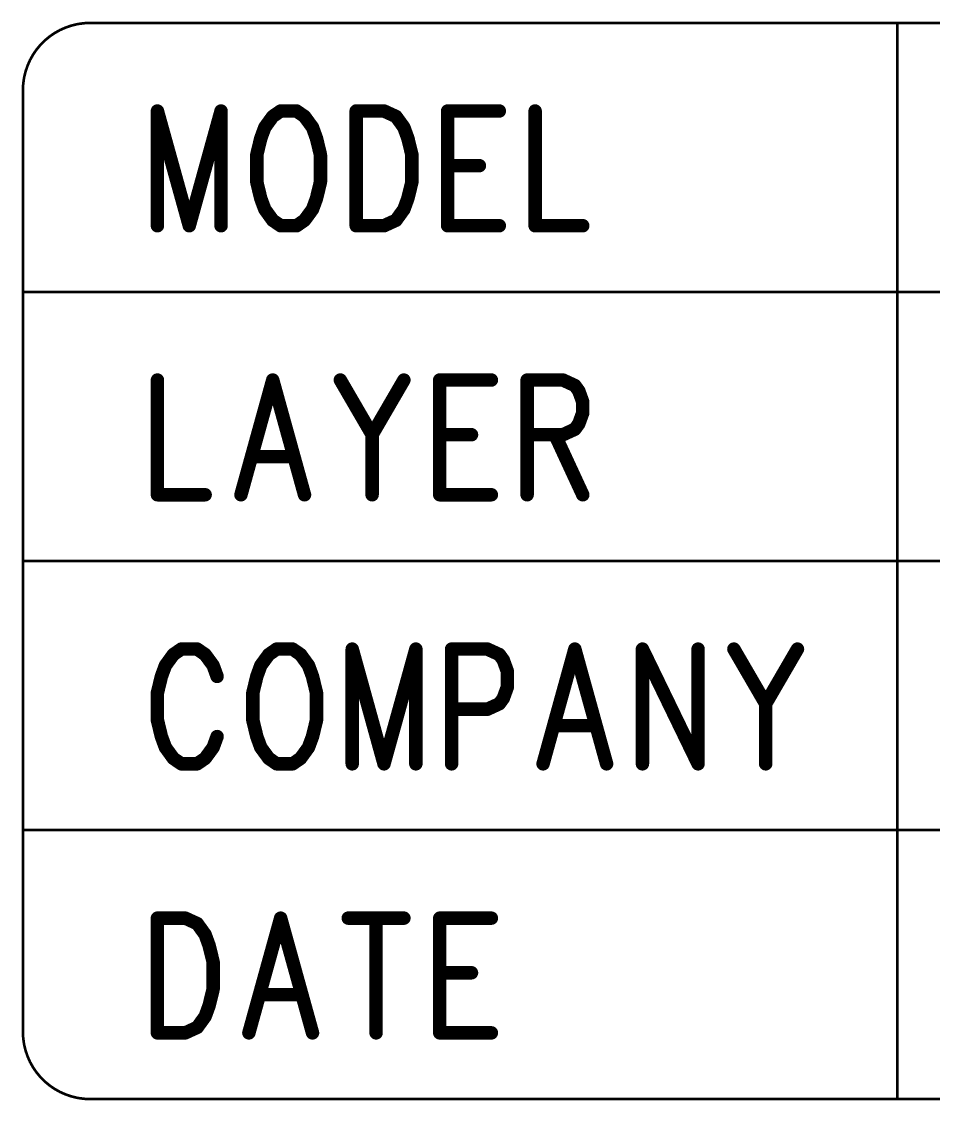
# Model space of a CAD drawing. Extents: x 100 to 128.6, y 94 to 134.1.
# Drawn here: x 99.995 to 103.384, y 93.995 to 98.005 of the extents above; entities that cross this region are included whole.
import ezdxf

# ---------------------------------------------------------------- set-up
doc = ezdxf.new("R2010")
doc.units = 0
doc.layers.get('0').update_dxf_attribs({"linetype": 'CONTINUOUS'})
doc.layers.add('MASK-TOP_PHO', color=10, linetype='CONTINUOUS')
doc.layers.add('SILK-TOP_PHO', color=9, linetype='CONTINUOUS')

# ---------------------------------------------------------------- blocks, each defined once
blk = doc.blocks.new('ROUND_117')
at = {"const_width": 0.02502}
blk.add_lwpolyline([(-0.01251, 0, 1), (0.01251, 0, 1)], format="xyb", close=True, dxfattribs=at)
blk = doc.blocks.new('ROUND_233')
at = {"const_width": 0.004952}
blk.add_lwpolyline([(-0.002476, 0, 1), (0.002476, 0, 1)], format="xyb", close=True, dxfattribs=at)

msp = doc.modelspace()

# ---------------------------------------------------------------- linework, layer by layer
at = {"layer": 'MASK-TOP_PHO', "const_width": 0.009906}
for points in [[(100.24999, 98.000058, 0.4142136), (100.000054, 97.750122)], [(100.000054, 94.250002, 0.4142136), (100.24999, 94.000066)]]:
    msp.add_lwpolyline(points, format="xyb", dxfattribs=at)
at = {"layer": 'MASK-TOP_PHO'}
for points, const_width in [([(121.249948, 98.000058), (100.24999, 98.000058)], 0.009906), ([(103.249984, 98.000058), (103.249984, 94.000066)], 0.009906), ([(100.000054, 97.750122), (100.000054, 94.250002)], 0.009906), ([(100.499926, 97.672652), (100.499926, 97.246186)], 0.050038), ([(100.499926, 97.672652), (100.61829, 97.246186)], 0.050038), ([(100.7364, 97.672652), (100.61829, 97.246186)], 0.050038), ([(100.7364, 97.672652), (100.7364, 97.246186)], 0.050038), ([(100.957888, 97.672652), (100.928424, 97.652332)], 0.050038), ([(101.01707, 97.672652), (100.957888, 97.672652)], 0.050038), ([(101.046534, 97.652332), (101.01707, 97.672652)], 0.050038), ([(101.238558, 97.672652), (101.238558, 97.246186)], 0.050038), ([(101.238558, 97.672652), (101.341936, 97.672652)], 0.050038), ([(101.341936, 97.672652), (101.386386, 97.652332)], 0.050038), ([(101.57841, 97.672652), (101.57841, 97.246186)], 0.050038), ([(101.57841, 97.672652), (101.770434, 97.672652)], 0.050038), ([(101.90353, 97.672652), (101.90353, 97.246186)], 0.050038), ([(100.928424, 97.652332), (100.89896, 97.611692)], 0.050038), ([(101.076252, 97.611692), (101.046534, 97.652332)], 0.050038), ([(101.386386, 97.652332), (101.41585, 97.611692)], 0.050038), ([(100.89896, 97.611692), (100.883974, 97.571052)], 0.050038), ([(101.090984, 97.571052), (101.076252, 97.611692)], 0.050038), ([(101.41585, 97.611692), (101.430582, 97.571052)], 0.050038), ([(100.883974, 97.571052), (100.869242, 97.510092)], 0.050038), ([(101.105716, 97.510092), (101.090984, 97.571052)], 0.050038), ([(101.430582, 97.571052), (101.445568, 97.510092)], 0.050038), ([(100.869242, 97.510092), (100.869242, 97.408492)], 0.050038), ([(101.105716, 97.408492), (101.105716, 97.510092)], 0.050038), ([(101.445568, 97.510092), (101.445568, 97.408492)], 0.050038), ([(101.57841, 97.469452), (101.69652, 97.469452)], 0.050038), ([(100.869242, 97.408492), (100.883974, 97.347532)], 0.050038), ([(101.090984, 97.347532), (101.105716, 97.408492)], 0.050038), ([(101.445568, 97.408492), (101.430582, 97.347532)], 0.050038), ([(100.883974, 97.347532), (100.89896, 97.307146)], 0.050038), ([(101.076252, 97.307146), (101.090984, 97.347532)], 0.050038), ([(101.430582, 97.347532), (101.41585, 97.307146)], 0.050038), ([(100.89896, 97.307146), (100.928424, 97.266506)], 0.050038), ([(101.046534, 97.266506), (101.076252, 97.307146)], 0.050038), ([(101.41585, 97.307146), (101.386386, 97.266506)], 0.050038), ([(100.928424, 97.266506), (100.957888, 97.246186)], 0.050038), ([(101.01707, 97.246186), (101.046534, 97.266506)], 0.050038), ([(101.386386, 97.266506), (101.341936, 97.246186)], 0.050038), ([(100.957888, 97.246186), (101.01707, 97.246186)], 0.050038), ([(101.341936, 97.246186), (101.238558, 97.246186)], 0.050038), ([(101.57841, 97.246186), (101.770434, 97.246186)], 0.050038), ([(101.90353, 97.246186), (102.080568, 97.246186)], 0.050038), ([(115.750086, 97.00006), (100.000054, 97.00006)], 0.009906), ([(100.499926, 96.672654), (100.499926, 96.246188)], 0.050038), ([(100.928424, 96.672654), (100.810314, 96.246188)], 0.050038), ([(100.928424, 96.672654), (101.046534, 96.246188)], 0.050038), ([(101.17963, 96.672654), (101.29774, 96.469454)], 0.050038), ([(101.41585, 96.672654), (101.29774, 96.469454)], 0.050038), ([(101.548946, 96.672654), (101.548946, 96.246188)], 0.050038), ([(101.548946, 96.672654), (101.74097, 96.672654)], 0.050038), ([(101.873812, 96.672654), (101.873812, 96.246188)], 0.050038), ([(101.873812, 96.672654), (102.006908, 96.672654)], 0.050038), ([(102.006908, 96.672654), (102.051104, 96.652334)], 0.050038), ([(102.051104, 96.652334), (102.065836, 96.632014)], 0.050038), ([(102.065836, 96.632014), (102.080568, 96.591374)], 0.050038), ([(102.080568, 96.591374), (102.080568, 96.550734)], 0.050038), ([(102.080568, 96.550734), (102.065836, 96.510094)], 0.050038), ([(102.065836, 96.510094), (102.051104, 96.489774)], 0.050038), ([(101.29774, 96.469454), (101.29774, 96.246188)], 0.050038), ([(101.548946, 96.469454), (101.667056, 96.469454)], 0.050038), ([(102.006908, 96.469454), (101.873812, 96.469454)], 0.050038), ([(101.97719, 96.469454), (102.080568, 96.246188)], 0.050038), ([(102.051104, 96.489774), (102.006908, 96.469454)], 0.050038), ([(100.85451, 96.388174), (101.002338, 96.388174)], 0.050038), ([(100.499926, 96.246188), (100.677218, 96.246188)], 0.050038), ([(101.548946, 96.246188), (101.74097, 96.246188)], 0.050038), ([(115.750086, 96.000062), (100.000054, 96.000062)], 0.009906), ([(100.559108, 95.652336), (100.529644, 95.611696)], 0.050038), ([(100.588572, 95.672656), (100.559108, 95.652336)], 0.050038), ([(100.647754, 95.672656), (100.588572, 95.672656)], 0.050038), ([(100.677218, 95.652336), (100.647754, 95.672656)], 0.050038), ([(100.706936, 95.611696), (100.677218, 95.652336)], 0.050038), ([(100.913692, 95.652336), (100.883974, 95.611696)], 0.050038), ([(100.943156, 95.672656), (100.913692, 95.652336)], 0.050038), ([(101.002338, 95.672656), (100.943156, 95.672656)], 0.050038), ([(101.031802, 95.652336), (101.002338, 95.672656)], 0.050038), ([(101.061266, 95.611696), (101.031802, 95.652336)], 0.050038), ([(101.223826, 95.672656), (101.223826, 95.24619)], 0.050038), ([(101.223826, 95.672656), (101.341936, 95.24619)], 0.050038), ([(101.4603, 95.672656), (101.341936, 95.24619)], 0.050038), ([(101.4603, 95.672656), (101.4603, 95.24619)], 0.050038), ([(101.593142, 95.672656), (101.593142, 95.24619)], 0.050038), ([(101.593142, 95.672656), (101.726238, 95.672656)], 0.050038), ([(101.726238, 95.672656), (101.770434, 95.652336)], 0.050038), ([(101.770434, 95.652336), (101.785166, 95.632016)], 0.050038), ([(102.051104, 95.672656), (101.932994, 95.24619)], 0.050038), ([(102.051104, 95.672656), (102.169214, 95.24619)], 0.050038), ([(102.30231, 95.672656), (102.30231, 95.24619)], 0.050038), ([(102.30231, 95.672656), (102.509066, 95.24619)], 0.050038), ([(102.509066, 95.672656), (102.509066, 95.24619)], 0.050038), ([(102.642162, 95.672656), (102.760272, 95.469456)], 0.050038), ([(102.878382, 95.672656), (102.760272, 95.469456)], 0.050038), ([(100.529644, 95.611696), (100.514658, 95.571056)], 0.050038), ([(100.721668, 95.571056), (100.706936, 95.611696)], 0.050038), ([(100.883974, 95.611696), (100.869242, 95.571056)], 0.050038), ([(101.076252, 95.571056), (101.061266, 95.611696)], 0.050038), ([(101.785166, 95.632016), (101.799898, 95.591376)], 0.050038), ([(100.514658, 95.571056), (100.499926, 95.510096)], 0.050038), ([(100.869242, 95.571056), (100.85451, 95.510096)], 0.050038), ([(101.090984, 95.510096), (101.076252, 95.571056)], 0.050038), ([(101.799898, 95.591376), (101.799898, 95.530416)], 0.050038), ([(100.499926, 95.510096), (100.499926, 95.408496)], 0.050038), ([(100.85451, 95.510096), (100.85451, 95.408496)], 0.050038), ([(101.090984, 95.408496), (101.090984, 95.510096)], 0.050038), ([(101.799898, 95.530416), (101.785166, 95.489776)], 0.050038), ([(101.770434, 95.469456), (101.726238, 95.449136)], 0.050038), ([(101.785166, 95.489776), (101.770434, 95.469456)], 0.050038), ([(102.760272, 95.469456), (102.760272, 95.24619)], 0.050038), ([(101.726238, 95.449136), (101.593142, 95.449136)], 0.050038), ([(100.499926, 95.408496), (100.514658, 95.347536)], 0.050038), ([(100.85451, 95.408496), (100.869242, 95.347536)], 0.050038), ([(101.076252, 95.347536), (101.090984, 95.408496)], 0.050038), ([(101.97719, 95.388176), (102.125018, 95.388176)], 0.050038), ([(100.514658, 95.347536), (100.529644, 95.30715)], 0.050038), ([(100.706936, 95.30715), (100.721668, 95.347536)], 0.050038), ([(100.869242, 95.347536), (100.883974, 95.30715)], 0.050038), ([(101.061266, 95.30715), (101.076252, 95.347536)], 0.050038), ([(100.529644, 95.30715), (100.559108, 95.26651)], 0.050038), ([(100.677218, 95.26651), (100.706936, 95.30715)], 0.050038), ([(100.883974, 95.30715), (100.913692, 95.26651)], 0.050038), ([(101.031802, 95.26651), (101.061266, 95.30715)], 0.050038), ([(100.559108, 95.26651), (100.588572, 95.24619)], 0.050038), ([(100.647754, 95.24619), (100.677218, 95.26651)], 0.050038), ([(100.913692, 95.26651), (100.943156, 95.24619)], 0.050038), ([(101.002338, 95.24619), (101.031802, 95.26651)], 0.050038), ([(100.588572, 95.24619), (100.647754, 95.24619)], 0.050038), ([(100.943156, 95.24619), (101.002338, 95.24619)], 0.050038), ([(115.750086, 95.000064), (100.000054, 95.000064)], 0.009906), ([(100.499926, 94.672658), (100.499926, 94.246192)], 0.050038), ([(100.499926, 94.672658), (100.603304, 94.672658)], 0.050038), ([(100.603304, 94.672658), (100.647754, 94.652338)], 0.050038), ([(100.647754, 94.652338), (100.677218, 94.611698)], 0.050038), ([(100.957888, 94.672658), (100.839778, 94.246192)], 0.050038), ([(100.957888, 94.672658), (101.076252, 94.246192)], 0.050038), ([(101.209094, 94.672658), (101.41585, 94.672658)], 0.050038), ([(101.312472, 94.672658), (101.312472, 94.246192)], 0.050038), ([(101.548946, 94.672658), (101.548946, 94.246192)], 0.050038), ([(101.548946, 94.672658), (101.74097, 94.672658)], 0.050038), ([(100.677218, 94.611698), (100.69195, 94.571058)], 0.050038), ([(100.69195, 94.571058), (100.706936, 94.510098)], 0.050038), ([(100.706936, 94.510098), (100.706936, 94.408498)], 0.050038), ([(101.548946, 94.469458), (101.667056, 94.469458)], 0.050038), ([(100.706936, 94.408498), (100.69195, 94.347538)], 0.050038), ([(100.883974, 94.388178), (101.031802, 94.388178)], 0.050038), ([(100.69195, 94.347538), (100.677218, 94.307152)], 0.050038), ([(100.677218, 94.307152), (100.647754, 94.266512)], 0.050038), ([(100.647754, 94.266512), (100.603304, 94.246192)], 0.050038), ([(100.603304, 94.246192), (100.499926, 94.246192)], 0.050038), ([(101.548946, 94.246192), (101.74097, 94.246192)], 0.050038), ([(100.24999, 94.000066), (121.249948, 94.000066)], 0.009906)]:
    msp.add_lwpolyline(points, dxfattribs=dict(at, const_width=const_width))
at = {"layer": 'SILK-TOP_PHO', "const_width": 0.009906}
for points in [[(100.24999, 98.000058, 0.4142136), (100.000054, 97.750122)], [(100.000054, 94.250002, 0.4142136), (100.24999, 94.000066)]]:
    msp.add_lwpolyline(points, format="xyb", dxfattribs=at)
at = {"layer": 'SILK-TOP_PHO'}
for points, const_width in [([(121.249948, 98.000058), (100.24999, 98.000058)], 0.009906), ([(103.249984, 98.000058), (103.249984, 94.000066)], 0.009906), ([(100.000054, 97.750122), (100.000054, 94.250002)], 0.009906), ([(100.499926, 97.672652), (100.499926, 97.246186)], 0.050038), ([(100.499926, 97.672652), (100.61829, 97.246186)], 0.050038), ([(100.7364, 97.672652), (100.61829, 97.246186)], 0.050038), ([(100.7364, 97.672652), (100.7364, 97.246186)], 0.050038), ([(100.957888, 97.672652), (100.928424, 97.652332)], 0.050038), ([(101.01707, 97.672652), (100.957888, 97.672652)], 0.050038), ([(101.046534, 97.652332), (101.01707, 97.672652)], 0.050038), ([(101.238558, 97.672652), (101.238558, 97.246186)], 0.050038), ([(101.238558, 97.672652), (101.341936, 97.672652)], 0.050038), ([(101.341936, 97.672652), (101.386386, 97.652332)], 0.050038), ([(101.57841, 97.672652), (101.57841, 97.246186)], 0.050038), ([(101.57841, 97.672652), (101.770434, 97.672652)], 0.050038), ([(101.90353, 97.672652), (101.90353, 97.246186)], 0.050038), ([(100.928424, 97.652332), (100.89896, 97.611692)], 0.050038), ([(101.076252, 97.611692), (101.046534, 97.652332)], 0.050038), ([(101.386386, 97.652332), (101.41585, 97.611692)], 0.050038), ([(100.89896, 97.611692), (100.883974, 97.571052)], 0.050038), ([(101.090984, 97.571052), (101.076252, 97.611692)], 0.050038), ([(101.41585, 97.611692), (101.430582, 97.571052)], 0.050038), ([(100.883974, 97.571052), (100.869242, 97.510092)], 0.050038), ([(101.105716, 97.510092), (101.090984, 97.571052)], 0.050038), ([(101.430582, 97.571052), (101.445568, 97.510092)], 0.050038), ([(100.869242, 97.510092), (100.869242, 97.408492)], 0.050038), ([(101.105716, 97.408492), (101.105716, 97.510092)], 0.050038), ([(101.445568, 97.510092), (101.445568, 97.408492)], 0.050038), ([(101.57841, 97.469452), (101.69652, 97.469452)], 0.050038), ([(100.869242, 97.408492), (100.883974, 97.347532)], 0.050038), ([(101.090984, 97.347532), (101.105716, 97.408492)], 0.050038), ([(101.445568, 97.408492), (101.430582, 97.347532)], 0.050038), ([(100.883974, 97.347532), (100.89896, 97.307146)], 0.050038), ([(101.076252, 97.307146), (101.090984, 97.347532)], 0.050038), ([(101.430582, 97.347532), (101.41585, 97.307146)], 0.050038), ([(100.89896, 97.307146), (100.928424, 97.266506)], 0.050038), ([(101.046534, 97.266506), (101.076252, 97.307146)], 0.050038), ([(101.41585, 97.307146), (101.386386, 97.266506)], 0.050038), ([(100.928424, 97.266506), (100.957888, 97.246186)], 0.050038), ([(101.01707, 97.246186), (101.046534, 97.266506)], 0.050038), ([(101.386386, 97.266506), (101.341936, 97.246186)], 0.050038), ([(100.957888, 97.246186), (101.01707, 97.246186)], 0.050038), ([(101.341936, 97.246186), (101.238558, 97.246186)], 0.050038), ([(101.57841, 97.246186), (101.770434, 97.246186)], 0.050038), ([(101.90353, 97.246186), (102.080568, 97.246186)], 0.050038), ([(115.750086, 97.00006), (100.000054, 97.00006)], 0.009906), ([(100.499926, 96.672654), (100.499926, 96.246188)], 0.050038), ([(100.928424, 96.672654), (100.810314, 96.246188)], 0.050038), ([(100.928424, 96.672654), (101.046534, 96.246188)], 0.050038), ([(101.17963, 96.672654), (101.29774, 96.469454)], 0.050038), ([(101.41585, 96.672654), (101.29774, 96.469454)], 0.050038), ([(101.548946, 96.672654), (101.548946, 96.246188)], 0.050038), ([(101.548946, 96.672654), (101.74097, 96.672654)], 0.050038), ([(101.873812, 96.672654), (101.873812, 96.246188)], 0.050038), ([(101.873812, 96.672654), (102.006908, 96.672654)], 0.050038), ([(102.006908, 96.672654), (102.051104, 96.652334)], 0.050038), ([(102.051104, 96.652334), (102.065836, 96.632014)], 0.050038), ([(102.065836, 96.632014), (102.080568, 96.591374)], 0.050038), ([(102.080568, 96.591374), (102.080568, 96.550734)], 0.050038), ([(102.080568, 96.550734), (102.065836, 96.510094)], 0.050038), ([(102.065836, 96.510094), (102.051104, 96.489774)], 0.050038), ([(101.29774, 96.469454), (101.29774, 96.246188)], 0.050038), ([(101.548946, 96.469454), (101.667056, 96.469454)], 0.050038), ([(102.006908, 96.469454), (101.873812, 96.469454)], 0.050038), ([(101.97719, 96.469454), (102.080568, 96.246188)], 0.050038), ([(102.051104, 96.489774), (102.006908, 96.469454)], 0.050038), ([(100.85451, 96.388174), (101.002338, 96.388174)], 0.050038), ([(100.499926, 96.246188), (100.677218, 96.246188)], 0.050038), ([(101.548946, 96.246188), (101.74097, 96.246188)], 0.050038), ([(115.750086, 96.000062), (100.000054, 96.000062)], 0.009906), ([(100.559108, 95.652336), (100.529644, 95.611696)], 0.050038), ([(100.588572, 95.672656), (100.559108, 95.652336)], 0.050038), ([(100.647754, 95.672656), (100.588572, 95.672656)], 0.050038), ([(100.677218, 95.652336), (100.647754, 95.672656)], 0.050038), ([(100.706936, 95.611696), (100.677218, 95.652336)], 0.050038), ([(100.913692, 95.652336), (100.883974, 95.611696)], 0.050038), ([(100.943156, 95.672656), (100.913692, 95.652336)], 0.050038), ([(101.002338, 95.672656), (100.943156, 95.672656)], 0.050038), ([(101.031802, 95.652336), (101.002338, 95.672656)], 0.050038), ([(101.061266, 95.611696), (101.031802, 95.652336)], 0.050038), ([(101.223826, 95.672656), (101.223826, 95.24619)], 0.050038), ([(101.223826, 95.672656), (101.341936, 95.24619)], 0.050038), ([(101.4603, 95.672656), (101.341936, 95.24619)], 0.050038), ([(101.4603, 95.672656), (101.4603, 95.24619)], 0.050038), ([(101.593142, 95.672656), (101.593142, 95.24619)], 0.050038), ([(101.593142, 95.672656), (101.726238, 95.672656)], 0.050038), ([(101.726238, 95.672656), (101.770434, 95.652336)], 0.050038), ([(101.770434, 95.652336), (101.785166, 95.632016)], 0.050038), ([(102.051104, 95.672656), (101.932994, 95.24619)], 0.050038), ([(102.051104, 95.672656), (102.169214, 95.24619)], 0.050038), ([(102.30231, 95.672656), (102.30231, 95.24619)], 0.050038), ([(102.30231, 95.672656), (102.509066, 95.24619)], 0.050038), ([(102.509066, 95.672656), (102.509066, 95.24619)], 0.050038), ([(102.642162, 95.672656), (102.760272, 95.469456)], 0.050038), ([(102.878382, 95.672656), (102.760272, 95.469456)], 0.050038), ([(100.529644, 95.611696), (100.514658, 95.571056)], 0.050038), ([(100.721668, 95.571056), (100.706936, 95.611696)], 0.050038), ([(100.883974, 95.611696), (100.869242, 95.571056)], 0.050038), ([(101.076252, 95.571056), (101.061266, 95.611696)], 0.050038), ([(101.785166, 95.632016), (101.799898, 95.591376)], 0.050038), ([(100.514658, 95.571056), (100.499926, 95.510096)], 0.050038), ([(100.869242, 95.571056), (100.85451, 95.510096)], 0.050038), ([(101.090984, 95.510096), (101.076252, 95.571056)], 0.050038), ([(101.799898, 95.591376), (101.799898, 95.530416)], 0.050038), ([(100.499926, 95.510096), (100.499926, 95.408496)], 0.050038), ([(100.85451, 95.510096), (100.85451, 95.408496)], 0.050038), ([(101.090984, 95.408496), (101.090984, 95.510096)], 0.050038), ([(101.799898, 95.530416), (101.785166, 95.489776)], 0.050038), ([(101.770434, 95.469456), (101.726238, 95.449136)], 0.050038), ([(101.785166, 95.489776), (101.770434, 95.469456)], 0.050038), ([(102.760272, 95.469456), (102.760272, 95.24619)], 0.050038), ([(101.726238, 95.449136), (101.593142, 95.449136)], 0.050038), ([(100.499926, 95.408496), (100.514658, 95.347536)], 0.050038), ([(100.85451, 95.408496), (100.869242, 95.347536)], 0.050038), ([(101.076252, 95.347536), (101.090984, 95.408496)], 0.050038), ([(101.97719, 95.388176), (102.125018, 95.388176)], 0.050038), ([(100.514658, 95.347536), (100.529644, 95.30715)], 0.050038), ([(100.706936, 95.30715), (100.721668, 95.347536)], 0.050038), ([(100.869242, 95.347536), (100.883974, 95.30715)], 0.050038), ([(101.061266, 95.30715), (101.076252, 95.347536)], 0.050038), ([(100.529644, 95.30715), (100.559108, 95.26651)], 0.050038), ([(100.677218, 95.26651), (100.706936, 95.30715)], 0.050038), ([(100.883974, 95.30715), (100.913692, 95.26651)], 0.050038), ([(101.031802, 95.26651), (101.061266, 95.30715)], 0.050038), ([(100.559108, 95.26651), (100.588572, 95.24619)], 0.050038), ([(100.647754, 95.24619), (100.677218, 95.26651)], 0.050038), ([(100.913692, 95.26651), (100.943156, 95.24619)], 0.050038), ([(101.002338, 95.24619), (101.031802, 95.26651)], 0.050038), ([(100.588572, 95.24619), (100.647754, 95.24619)], 0.050038), ([(100.943156, 95.24619), (101.002338, 95.24619)], 0.050038), ([(115.750086, 95.000064), (100.000054, 95.000064)], 0.009906), ([(100.499926, 94.672658), (100.499926, 94.246192)], 0.050038), ([(100.499926, 94.672658), (100.603304, 94.672658)], 0.050038), ([(100.603304, 94.672658), (100.647754, 94.652338)], 0.050038), ([(100.647754, 94.652338), (100.677218, 94.611698)], 0.050038), ([(100.957888, 94.672658), (100.839778, 94.246192)], 0.050038), ([(100.957888, 94.672658), (101.076252, 94.246192)], 0.050038), ([(101.209094, 94.672658), (101.41585, 94.672658)], 0.050038), ([(101.312472, 94.672658), (101.312472, 94.246192)], 0.050038), ([(101.548946, 94.672658), (101.548946, 94.246192)], 0.050038), ([(101.548946, 94.672658), (101.74097, 94.672658)], 0.050038), ([(100.677218, 94.611698), (100.69195, 94.571058)], 0.050038), ([(100.69195, 94.571058), (100.706936, 94.510098)], 0.050038), ([(100.706936, 94.510098), (100.706936, 94.408498)], 0.050038), ([(101.548946, 94.469458), (101.667056, 94.469458)], 0.050038), ([(100.706936, 94.408498), (100.69195, 94.347538)], 0.050038), ([(100.883974, 94.388178), (101.031802, 94.388178)], 0.050038), ([(100.69195, 94.347538), (100.677218, 94.307152)], 0.050038), ([(100.677218, 94.307152), (100.647754, 94.266512)], 0.050038), ([(100.647754, 94.266512), (100.603304, 94.246192)], 0.050038), ([(100.603304, 94.246192), (100.499926, 94.246192)], 0.050038), ([(101.548946, 94.246192), (101.74097, 94.246192)], 0.050038), ([(100.24999, 94.000066), (121.249948, 94.000066)], 0.009906)]:
    msp.add_lwpolyline(points, dxfattribs=dict(at, const_width=const_width))

# ---------------------------------------------------------------- block references
at = {"layer": 'MASK-TOP_PHO'}
for name, p in [('ROUND_233', (100.24999, 98.000058)), ('ROUND_233', (100.24999, 98.000058)), ('ROUND_233', (103.249984, 98.000058)), ('ROUND_233', (100.000054, 97.750122)), ('ROUND_233', (100.000054, 97.750122)), ('ROUND_117', (100.499926, 97.672652)), ('ROUND_117', (100.499926, 97.672652)), ('ROUND_117', (100.7364, 97.672652)), ('ROUND_117', (100.7364, 97.672652)), ('ROUND_117', (100.957888, 97.672652)), ('ROUND_117', (100.957888, 97.672652)), ('ROUND_117', (101.01707, 97.672652)), ('ROUND_117', (101.238558, 97.672652)), ('ROUND_117', (101.238558, 97.672652)), ('ROUND_117', (101.341936, 97.672652)), ('ROUND_117', (101.57841, 97.672652)), ('ROUND_117', (101.57841, 97.672652)), ('ROUND_117', (101.770434, 97.672652)), ('ROUND_117', (101.90353, 97.672652)), ('ROUND_117', (100.928424, 97.652332)), ('ROUND_117', (101.046534, 97.652332)), ('ROUND_117', (101.386386, 97.652332)), ('ROUND_117', (100.89896, 97.611692)), ('ROUND_117', (101.076252, 97.611692)), ('ROUND_117', (101.41585, 97.611692)), ('ROUND_117', (100.883974, 97.571052)), ('ROUND_117', (101.090984, 97.571052)), ('ROUND_117', (101.430582, 97.571052)), ('ROUND_117', (100.869242, 97.510092)), ('ROUND_117', (101.105716, 97.510092)), ('ROUND_117', (101.445568, 97.510092)), ('ROUND_117', (101.57841, 97.469452)), ('ROUND_117', (101.69652, 97.469452)), ('ROUND_117', (100.869242, 97.408492)), ('ROUND_117', (101.105716, 97.408492)), ('ROUND_117', (101.445568, 97.408492)), ('ROUND_117', (100.883974, 97.347532)), ('ROUND_117', (101.090984, 97.347532)), ('ROUND_117', (101.430582, 97.347532)), ('ROUND_117', (100.89896, 97.307146)), ('ROUND_117', (101.076252, 97.307146)), ('ROUND_117', (101.41585, 97.307146)), ('ROUND_117', (100.928424, 97.266506)), ('ROUND_117', (101.046534, 97.266506)), ('ROUND_117', (101.386386, 97.266506)), ('ROUND_117', (100.499926, 97.246186)), ('ROUND_117', (100.61829, 97.246186)), ('ROUND_117', (100.61829, 97.246186)), ('ROUND_117', (100.7364, 97.246186)), ('ROUND_117', (100.957888, 97.246186)), ('ROUND_117', (101.01707, 97.246186)), ('ROUND_117', (101.238558, 97.246186)), ('ROUND_117', (101.238558, 97.246186)), ('ROUND_117', (101.341936, 97.246186)), ('ROUND_117', (101.57841, 97.246186)), ('ROUND_117', (101.57841, 97.246186)), ('ROUND_117', (101.770434, 97.246186)), ('ROUND_117', (101.90353, 97.246186)), ('ROUND_117', (102.080568, 97.246186)), ('ROUND_233', (100.000054, 97.00006)), ('ROUND_117', (100.499926, 96.672654)), ('ROUND_117', (100.928424, 96.672654)), ('ROUND_117', (100.928424, 96.672654)), ('ROUND_117', (101.17963, 96.672654)), ('ROUND_117', (101.41585, 96.672654)), ('ROUND_117', (101.548946, 96.672654)), ('ROUND_117', (101.548946, 96.672654)), ('ROUND_117', (101.74097, 96.672654)), ('ROUND_117', (101.873812, 96.672654)), ('ROUND_117', (101.873812, 96.672654)), ('ROUND_117', (102.006908, 96.672654)), ('ROUND_117', (102.051104, 96.652334)), ('ROUND_117', (102.065836, 96.632014)), ('ROUND_117', (102.080568, 96.591374)), ('ROUND_117', (102.080568, 96.550734)), ('ROUND_117', (102.065836, 96.510094)), ('ROUND_117', (101.29774, 96.469454)), ('ROUND_117', (101.29774, 96.469454)), ('ROUND_117', (101.548946, 96.469454)), ('ROUND_117', (101.667056, 96.469454)), ('ROUND_117', (101.873812, 96.469454)), ('ROUND_117', (101.97719, 96.469454)), ('ROUND_117', (102.006908, 96.469454)), ('ROUND_117', (102.051104, 96.489774)), ('ROUND_117', (100.85451, 96.388174)), ('ROUND_117', (101.002338, 96.388174)), ('ROUND_117', (100.499926, 96.246188)), ('ROUND_117', (100.677218, 96.246188)), ('ROUND_117', (100.810314, 96.246188)), ('ROUND_117', (101.046534, 96.246188)), ('ROUND_117', (101.29774, 96.246188)), ('ROUND_117', (101.548946, 96.246188)), ('ROUND_117', (101.548946, 96.246188)), ('ROUND_117', (101.74097, 96.246188)), ('ROUND_117', (101.873812, 96.246188)), ('ROUND_117', (102.080568, 96.246188)), ('ROUND_233', (100.000054, 96.000062)), ('ROUND_117', (100.559108, 95.652336)), ('ROUND_117', (100.588572, 95.672656)), ('ROUND_117', (100.647754, 95.672656)), ('ROUND_117', (100.677218, 95.652336)), ('ROUND_117', (100.913692, 95.652336)), ('ROUND_117', (100.943156, 95.672656)), ('ROUND_117', (100.943156, 95.672656)), ('ROUND_117', (101.002338, 95.672656)), ('ROUND_117', (101.031802, 95.652336)), ('ROUND_117', (101.223826, 95.672656)), ('ROUND_117', (101.223826, 95.672656)), ('ROUND_117', (101.4603, 95.672656)), ('ROUND_117', (101.4603, 95.672656)), ('ROUND_117', (101.593142, 95.672656)), ('ROUND_117', (101.593142, 95.672656)), ('ROUND_117', (101.726238, 95.672656)), ('ROUND_117', (101.770434, 95.652336)), ('ROUND_117', (102.051104, 95.672656)), ('ROUND_117', (102.051104, 95.672656)), ('ROUND_117', (102.30231, 95.672656)), ('ROUND_117', (102.30231, 95.672656)), ('ROUND_117', (102.509066, 95.672656)), ('ROUND_117', (102.642162, 95.672656)), ('ROUND_117', (102.878382, 95.672656)), ('ROUND_117', (100.529644, 95.611696)), ('ROUND_117', (100.706936, 95.611696)), ('ROUND_117', (100.883974, 95.611696)), ('ROUND_117', (101.061266, 95.611696)), ('ROUND_117', (101.785166, 95.632016)), ('ROUND_117', (100.514658, 95.571056)), ('ROUND_117', (100.721668, 95.571056)), ('ROUND_117', (100.869242, 95.571056)), ('ROUND_117', (101.076252, 95.571056)), ('ROUND_117', (101.799898, 95.591376)), ('ROUND_117', (100.499926, 95.510096)), ('ROUND_117', (100.85451, 95.510096)), ('ROUND_117', (101.090984, 95.510096)), ('ROUND_117', (101.799898, 95.530416)), ('ROUND_117', (101.770434, 95.469456)), ('ROUND_117', (101.785166, 95.489776)), ('ROUND_117', (102.760272, 95.469456)), ('ROUND_117', (102.760272, 95.469456)), ('ROUND_117', (101.593142, 95.449136)), ('ROUND_117', (101.726238, 95.449136)), ('ROUND_117', (100.499926, 95.408496)), ('ROUND_117', (100.85451, 95.408496)), ('ROUND_117', (101.090984, 95.408496)), ('ROUND_117', (101.97719, 95.388176)), ('ROUND_117', (102.125018, 95.388176)), ('ROUND_117', (100.514658, 95.347536)), ('ROUND_117', (100.721668, 95.347536)), ('ROUND_117', (100.869242, 95.347536)), ('ROUND_117', (101.076252, 95.347536)), ('ROUND_117', (100.529644, 95.30715)), ('ROUND_117', (100.706936, 95.30715)), ('ROUND_117', (100.883974, 95.30715)), ('ROUND_117', (101.061266, 95.30715)), ('ROUND_117', (100.559108, 95.26651)), ('ROUND_117', (100.677218, 95.26651)), ('ROUND_117', (100.913692, 95.26651)), ('ROUND_117', (101.031802, 95.26651)), ('ROUND_117', (100.588572, 95.24619)), ('ROUND_117', (100.647754, 95.24619)), ('ROUND_117', (100.943156, 95.24619)), ('ROUND_117', (101.002338, 95.24619)), ('ROUND_117', (101.223826, 95.24619)), ('ROUND_117', (101.341936, 95.24619)), ('ROUND_117', (101.341936, 95.24619)), ('ROUND_117', (101.4603, 95.24619)), ('ROUND_117', (101.593142, 95.24619)), ('ROUND_117', (101.932994, 95.24619)), ('ROUND_117', (102.169214, 95.24619)), ('ROUND_117', (102.30231, 95.24619)), ('ROUND_117', (102.509066, 95.24619)), ('ROUND_117', (102.509066, 95.24619)), ('ROUND_117', (102.760272, 95.24619)), ('ROUND_233', (100.000054, 95.000064)), ('ROUND_117', (100.499926, 94.672658)), ('ROUND_117', (100.499926, 94.672658)), ('ROUND_117', (100.603304, 94.672658)), ('ROUND_117', (100.647754, 94.652338)), ('ROUND_117', (100.957888, 94.672658)), ('ROUND_117', (100.957888, 94.672658)), ('ROUND_117', (101.209094, 94.672658)), ('ROUND_117', (101.312472, 94.672658)), ('ROUND_117', (101.41585, 94.672658)), ('ROUND_117', (101.548946, 94.672658)), ('ROUND_117', (101.548946, 94.672658)), ('ROUND_117', (101.74097, 94.672658)), ('ROUND_117', (100.677218, 94.611698)), ('ROUND_117', (100.69195, 94.571058)), ('ROUND_117', (100.706936, 94.510098)), ('ROUND_117', (101.548946, 94.469458)), ('ROUND_117', (101.667056, 94.469458)), ('ROUND_117', (100.706936, 94.408498)), ('ROUND_117', (100.883974, 94.388178)), ('ROUND_117', (101.031802, 94.388178)), ('ROUND_117', (100.69195, 94.347538)), ('ROUND_117', (100.677218, 94.307152)), ('ROUND_117', (100.647754, 94.266512)), ('ROUND_233', (100.000054, 94.250002)), ('ROUND_233', (100.000054, 94.250002)), ('ROUND_117', (100.499926, 94.246192)), ('ROUND_117', (100.499926, 94.246192)), ('ROUND_117', (100.603304, 94.246192)), ('ROUND_117', (100.839778, 94.246192)), ('ROUND_117', (101.076252, 94.246192)), ('ROUND_117', (101.312472, 94.246192)), ('ROUND_117', (101.548946, 94.246192)), ('ROUND_117', (101.548946, 94.246192)), ('ROUND_117', (101.74097, 94.246192)), ('ROUND_233', (100.24999, 94.000066)), ('ROUND_233', (100.24999, 94.000066)), ('ROUND_233', (103.249984, 94.000066))]:
    msp.add_blockref(name, p, dxfattribs=at)
at = {"layer": 'SILK-TOP_PHO'}
for name, p in [('ROUND_233', (100.24999, 98.000058)), ('ROUND_233', (100.24999, 98.000058)), ('ROUND_233', (103.249984, 98.000058)), ('ROUND_233', (100.000054, 97.750122)), ('ROUND_233', (100.000054, 97.750122)), ('ROUND_117', (100.499926, 97.672652)), ('ROUND_117', (100.499926, 97.672652)), ('ROUND_117', (100.7364, 97.672652)), ('ROUND_117', (100.7364, 97.672652)), ('ROUND_117', (100.957888, 97.672652)), ('ROUND_117', (100.957888, 97.672652)), ('ROUND_117', (101.01707, 97.672652)), ('ROUND_117', (101.238558, 97.672652)), ('ROUND_117', (101.238558, 97.672652)), ('ROUND_117', (101.341936, 97.672652)), ('ROUND_117', (101.57841, 97.672652)), ('ROUND_117', (101.57841, 97.672652)), ('ROUND_117', (101.770434, 97.672652)), ('ROUND_117', (101.90353, 97.672652)), ('ROUND_117', (100.928424, 97.652332)), ('ROUND_117', (101.046534, 97.652332)), ('ROUND_117', (101.386386, 97.652332)), ('ROUND_117', (100.89896, 97.611692)), ('ROUND_117', (101.076252, 97.611692)), ('ROUND_117', (101.41585, 97.611692)), ('ROUND_117', (100.883974, 97.571052)), ('ROUND_117', (101.090984, 97.571052)), ('ROUND_117', (101.430582, 97.571052)), ('ROUND_117', (100.869242, 97.510092)), ('ROUND_117', (101.105716, 97.510092)), ('ROUND_117', (101.445568, 97.510092)), ('ROUND_117', (101.57841, 97.469452)), ('ROUND_117', (101.69652, 97.469452)), ('ROUND_117', (100.869242, 97.408492)), ('ROUND_117', (101.105716, 97.408492)), ('ROUND_117', (101.445568, 97.408492)), ('ROUND_117', (100.883974, 97.347532)), ('ROUND_117', (101.090984, 97.347532)), ('ROUND_117', (101.430582, 97.347532)), ('ROUND_117', (100.89896, 97.307146)), ('ROUND_117', (101.076252, 97.307146)), ('ROUND_117', (101.41585, 97.307146)), ('ROUND_117', (100.928424, 97.266506)), ('ROUND_117', (101.046534, 97.266506)), ('ROUND_117', (101.386386, 97.266506)), ('ROUND_117', (100.499926, 97.246186)), ('ROUND_117', (100.61829, 97.246186)), ('ROUND_117', (100.61829, 97.246186)), ('ROUND_117', (100.7364, 97.246186)), ('ROUND_117', (100.957888, 97.246186)), ('ROUND_117', (101.01707, 97.246186)), ('ROUND_117', (101.238558, 97.246186)), ('ROUND_117', (101.238558, 97.246186)), ('ROUND_117', (101.341936, 97.246186)), ('ROUND_117', (101.57841, 97.246186)), ('ROUND_117', (101.57841, 97.246186)), ('ROUND_117', (101.770434, 97.246186)), ('ROUND_117', (101.90353, 97.246186)), ('ROUND_117', (102.080568, 97.246186)), ('ROUND_233', (100.000054, 97.00006)), ('ROUND_117', (100.499926, 96.672654)), ('ROUND_117', (100.928424, 96.672654)), ('ROUND_117', (100.928424, 96.672654)), ('ROUND_117', (101.17963, 96.672654)), ('ROUND_117', (101.41585, 96.672654)), ('ROUND_117', (101.548946, 96.672654)), ('ROUND_117', (101.548946, 96.672654)), ('ROUND_117', (101.74097, 96.672654)), ('ROUND_117', (101.873812, 96.672654)), ('ROUND_117', (101.873812, 96.672654)), ('ROUND_117', (102.006908, 96.672654)), ('ROUND_117', (102.051104, 96.652334)), ('ROUND_117', (102.065836, 96.632014)), ('ROUND_117', (102.080568, 96.591374)), ('ROUND_117', (102.080568, 96.550734)), ('ROUND_117', (102.065836, 96.510094)), ('ROUND_117', (101.29774, 96.469454)), ('ROUND_117', (101.29774, 96.469454)), ('ROUND_117', (101.548946, 96.469454)), ('ROUND_117', (101.667056, 96.469454)), ('ROUND_117', (101.873812, 96.469454)), ('ROUND_117', (101.97719, 96.469454)), ('ROUND_117', (102.006908, 96.469454)), ('ROUND_117', (102.051104, 96.489774)), ('ROUND_117', (100.85451, 96.388174)), ('ROUND_117', (101.002338, 96.388174)), ('ROUND_117', (100.499926, 96.246188)), ('ROUND_117', (100.677218, 96.246188)), ('ROUND_117', (100.810314, 96.246188)), ('ROUND_117', (101.046534, 96.246188)), ('ROUND_117', (101.29774, 96.246188)), ('ROUND_117', (101.548946, 96.246188)), ('ROUND_117', (101.548946, 96.246188)), ('ROUND_117', (101.74097, 96.246188)), ('ROUND_117', (101.873812, 96.246188)), ('ROUND_117', (102.080568, 96.246188)), ('ROUND_233', (100.000054, 96.000062)), ('ROUND_117', (100.559108, 95.652336)), ('ROUND_117', (100.588572, 95.672656)), ('ROUND_117', (100.647754, 95.672656)), ('ROUND_117', (100.677218, 95.652336)), ('ROUND_117', (100.913692, 95.652336)), ('ROUND_117', (100.943156, 95.672656)), ('ROUND_117', (100.943156, 95.672656)), ('ROUND_117', (101.002338, 95.672656)), ('ROUND_117', (101.031802, 95.652336)), ('ROUND_117', (101.223826, 95.672656)), ('ROUND_117', (101.223826, 95.672656)), ('ROUND_117', (101.4603, 95.672656)), ('ROUND_117', (101.4603, 95.672656)), ('ROUND_117', (101.593142, 95.672656)), ('ROUND_117', (101.593142, 95.672656)), ('ROUND_117', (101.726238, 95.672656)), ('ROUND_117', (101.770434, 95.652336)), ('ROUND_117', (102.051104, 95.672656)), ('ROUND_117', (102.051104, 95.672656)), ('ROUND_117', (102.30231, 95.672656)), ('ROUND_117', (102.30231, 95.672656)), ('ROUND_117', (102.509066, 95.672656)), ('ROUND_117', (102.642162, 95.672656)), ('ROUND_117', (102.878382, 95.672656)), ('ROUND_117', (100.529644, 95.611696)), ('ROUND_117', (100.706936, 95.611696)), ('ROUND_117', (100.883974, 95.611696)), ('ROUND_117', (101.061266, 95.611696)), ('ROUND_117', (101.785166, 95.632016)), ('ROUND_117', (100.514658, 95.571056)), ('ROUND_117', (100.721668, 95.571056)), ('ROUND_117', (100.869242, 95.571056)), ('ROUND_117', (101.076252, 95.571056)), ('ROUND_117', (101.799898, 95.591376)), ('ROUND_117', (100.499926, 95.510096)), ('ROUND_117', (100.85451, 95.510096)), ('ROUND_117', (101.090984, 95.510096)), ('ROUND_117', (101.799898, 95.530416)), ('ROUND_117', (101.770434, 95.469456)), ('ROUND_117', (101.785166, 95.489776)), ('ROUND_117', (102.760272, 95.469456)), ('ROUND_117', (102.760272, 95.469456)), ('ROUND_117', (101.593142, 95.449136)), ('ROUND_117', (101.726238, 95.449136)), ('ROUND_117', (100.499926, 95.408496)), ('ROUND_117', (100.85451, 95.408496)), ('ROUND_117', (101.090984, 95.408496)), ('ROUND_117', (101.97719, 95.388176)), ('ROUND_117', (102.125018, 95.388176)), ('ROUND_117', (100.514658, 95.347536)), ('ROUND_117', (100.721668, 95.347536)), ('ROUND_117', (100.869242, 95.347536)), ('ROUND_117', (101.076252, 95.347536)), ('ROUND_117', (100.529644, 95.30715)), ('ROUND_117', (100.706936, 95.30715)), ('ROUND_117', (100.883974, 95.30715)), ('ROUND_117', (101.061266, 95.30715)), ('ROUND_117', (100.559108, 95.26651)), ('ROUND_117', (100.677218, 95.26651)), ('ROUND_117', (100.913692, 95.26651)), ('ROUND_117', (101.031802, 95.26651)), ('ROUND_117', (100.588572, 95.24619)), ('ROUND_117', (100.647754, 95.24619)), ('ROUND_117', (100.943156, 95.24619)), ('ROUND_117', (101.002338, 95.24619)), ('ROUND_117', (101.223826, 95.24619)), ('ROUND_117', (101.341936, 95.24619)), ('ROUND_117', (101.341936, 95.24619)), ('ROUND_117', (101.4603, 95.24619)), ('ROUND_117', (101.593142, 95.24619)), ('ROUND_117', (101.932994, 95.24619)), ('ROUND_117', (102.169214, 95.24619)), ('ROUND_117', (102.30231, 95.24619)), ('ROUND_117', (102.509066, 95.24619)), ('ROUND_117', (102.509066, 95.24619)), ('ROUND_117', (102.760272, 95.24619)), ('ROUND_233', (100.000054, 95.000064)), ('ROUND_117', (100.499926, 94.672658)), ('ROUND_117', (100.499926, 94.672658)), ('ROUND_117', (100.603304, 94.672658)), ('ROUND_117', (100.647754, 94.652338)), ('ROUND_117', (100.957888, 94.672658)), ('ROUND_117', (100.957888, 94.672658)), ('ROUND_117', (101.209094, 94.672658)), ('ROUND_117', (101.312472, 94.672658)), ('ROUND_117', (101.41585, 94.672658)), ('ROUND_117', (101.548946, 94.672658)), ('ROUND_117', (101.548946, 94.672658)), ('ROUND_117', (101.74097, 94.672658)), ('ROUND_117', (100.677218, 94.611698)), ('ROUND_117', (100.69195, 94.571058)), ('ROUND_117', (100.706936, 94.510098)), ('ROUND_117', (101.548946, 94.469458)), ('ROUND_117', (101.667056, 94.469458)), ('ROUND_117', (100.706936, 94.408498)), ('ROUND_117', (100.883974, 94.388178)), ('ROUND_117', (101.031802, 94.388178)), ('ROUND_117', (100.69195, 94.347538)), ('ROUND_117', (100.677218, 94.307152)), ('ROUND_117', (100.647754, 94.266512)), ('ROUND_233', (100.000054, 94.250002)), ('ROUND_233', (100.000054, 94.250002)), ('ROUND_117', (100.499926, 94.246192)), ('ROUND_117', (100.499926, 94.246192)), ('ROUND_117', (100.603304, 94.246192)), ('ROUND_117', (100.839778, 94.246192)), ('ROUND_117', (101.076252, 94.246192)), ('ROUND_117', (101.312472, 94.246192)), ('ROUND_117', (101.548946, 94.246192)), ('ROUND_117', (101.548946, 94.246192)), ('ROUND_117', (101.74097, 94.246192)), ('ROUND_233', (100.24999, 94.000066)), ('ROUND_233', (100.24999, 94.000066)), ('ROUND_233', (103.249984, 94.000066))]:
    msp.add_blockref(name, p, dxfattribs=at)

doc.saveas('drawing.dxf')
